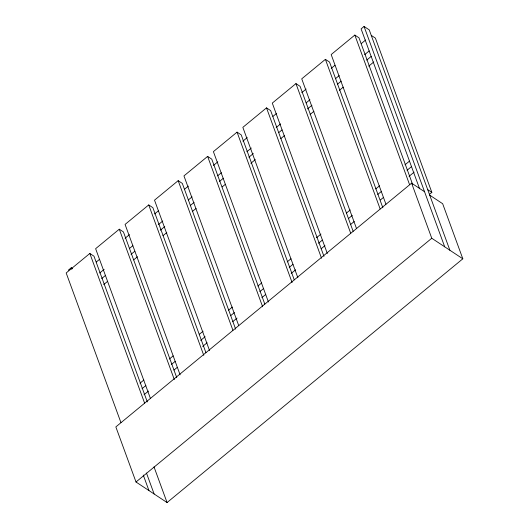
<?xml version="1.0" encoding="UTF-8"?>
<svg xmlns="http://www.w3.org/2000/svg" width="529" height="529" viewBox="0 0 529 529"><rect width="100%" height="100%" fill="white"/><g stroke="black" fill="none" stroke-linecap="round" stroke-linejoin="round"><path stroke-width="0.79" d="M68.307 270.193L71.263 267.753L72.559 268.613M449.881 250.243L369.235 29.875L364.058 26.45L361.102 28.89L419.623 188.807M147.313 401.934L93.983 256.201L89.837 253.464L66.178 272.964L120.929 422.572M176.759 377.666L123.422 231.933L119.283 229.196L95.623 248.696L150.375 398.304M205.913 352.625L152.868 207.672L148.728 204.928L125.069 224.428L180.098 374.816M235.643 329.137L182.313 183.404L178.174 180.667L154.514 200.167L209.544 350.548M264.804 304.096L211.759 159.136L207.619 156.399L183.953 175.899L238.705 325.507M294.25 279.828L241.204 134.875L237.058 132.131L213.399 151.631L268.434 302.013M323.973 256.34L270.643 110.607L266.504 107.87L242.844 127.363L297.873 277.751M353.134 231.299L300.088 86.339L295.949 83.602L272.29 103.102L327.319 253.484M382.864 207.804L329.534 62.078L325.395 59.334L301.735 78.834L356.48 228.442M412.594 184.317L358.979 37.81L354.833 35.066L331.174 54.566L385.925 204.174M96.291 261.987L99.406 259.422M125.115 238.235L129.473 234.645M154.561 213.967L158.297 210.892M184.628 189.19L188.364 186.109M213.445 165.438L217.803 161.848M242.89 141.17L247.248 137.58M272.957 116.393L276.693 113.312M301.781 92.641L306.139 89.051M331.22 68.373L334.956 65.292M361.287 43.596L365.645 40.006M99.71 272.99L104.167 269.321M129.651 248.319L132.839 245.694M158.316 224.693L162.773 221.016M188.258 200.022L192.08 196.867M217.558 175.873L221.38 172.719M246.858 151.724L251.321 148.047M276.164 127.575L280.621 123.898M306.099 102.897L309.921 99.75M335.406 78.748L339.228 75.601M364.706 54.599L369.169 50.923M101.727 278.505L105.549 275.351M131.027 254.35L134.849 251.202M160.333 230.201L164.79 226.531M190.275 205.53L194.097 202.382M219.575 181.381L223.397 178.233M248.875 157.232L253.338 153.555M278.816 132.554L282.003 129.929M307.481 108.934L311.938 105.258M337.423 84.256L341.245 81.109M366.723 60.108L371.179 56.431M103.717 284.549L107.539 281.402M133.658 259.878L137.48 256.73M162.958 235.729L166.78 232.581M192.265 211.58L196.087 208.426M222.2 186.902L225.387 184.277M250.865 163.282L255.328 159.606M280.806 138.605L284.628 135.457M310.106 114.456L313.928 111.308M339.413 90.307L343.235 87.159M368.713 66.158L373.811 61.959M140.033 383.175L143.855 380.027M169.333 359.026L173.155 355.878M199.274 334.354L203.096 331.207M228.574 310.206L232.396 307.058M257.881 286.057L261.703 282.903M287.181 261.908L291.003 258.754M316.487 237.759L320.944 234.083M346.422 213.081L350.244 209.934M375.729 188.932L379.551 185.785M405.029 164.784L409.486 161.107M142.05 388.689L145.872 385.535M171.35 364.541L175.172 361.386M200.656 340.392L205.113 336.715M230.591 315.714L234.413 312.566M259.898 291.565L263.72 288.417M289.198 267.416L293.02 264.269M318.498 243.267L322.326 240.12M348.439 218.589L352.261 215.442M377.746 194.441L381.568 191.293M407.046 170.292L411.502 166.622M144.04 394.74L148.497 391.063M173.981 370.062L177.162 367.437M202.647 346.435L207.103 342.766M232.581 321.764L237.045 318.088M261.888 297.615L265.71 294.468M291.188 273.467L295.651 269.79M321.129 248.789L324.951 245.641M350.429 224.64L354.251 221.492M380.371 199.969L383.558 197.343M409.036 176.342L414.134 172.143M424.542 191.729L411.602 183.166L115.844 426.91L136.006 481.998L167.065 502.55L462.822 258.807L442.661 203.718L429.72 195.155M429.356 194.434L431.843 192.384L375.392 38.121L371.252 35.383M136.006 481.998L431.763 238.255L411.602 183.166M427.703 189.647L431.843 192.384M431.763 238.255L462.822 258.807M364.058 26.45L444.704 246.818M354.833 35.066L409.585 184.681M325.395 59.334L380.139 208.942M295.949 83.602L350.701 233.21M266.504 107.87L321.539 258.251M237.058 132.131L292.094 282.519M207.619 156.399L262.649 306.78M178.174 180.667L232.919 330.275M148.728 204.928L203.758 355.316M119.283 229.196L174.319 379.577M89.837 253.464L144.589 403.072M154.005 466.856L167.065 502.55M146.46 473.038L154.124 493.987M71.263 267.753L71.818 269.274M143.266 475.042L148.947 490.562"/></g></svg>
